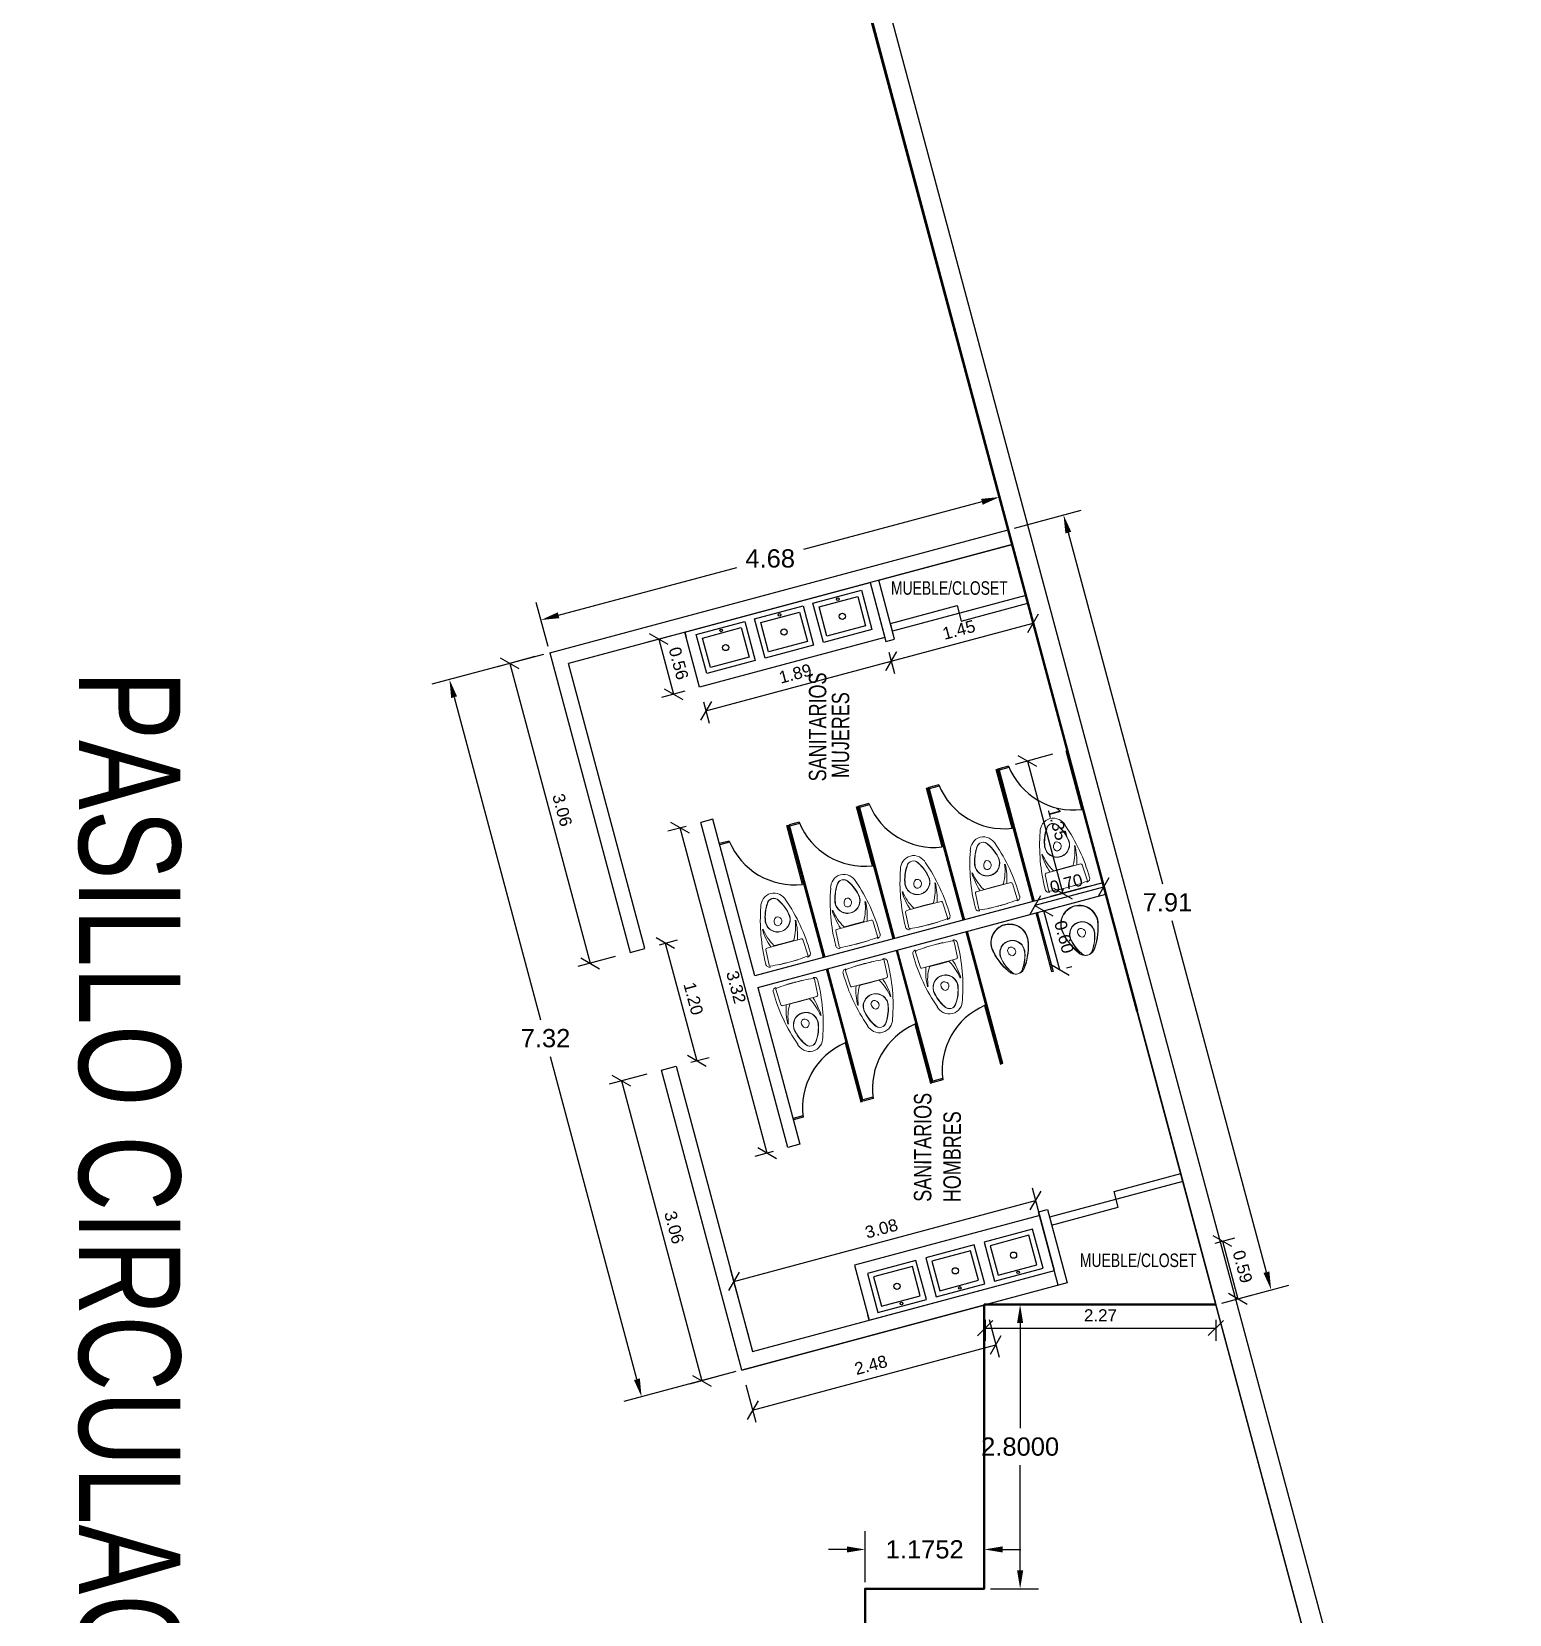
# Model space of a CAD drawing. Header units: millimetres. Extents: x 1263 to 3002, y 1308 to 2683.
# Drawn here: x 1422.57 to 1437.14, y 1361.84 to 1377.44 of the extents above; entities that cross this region are included whole.
import ezdxf

# ---------------------------------------------------------------- set-up
doc = ezdxf.new("R2010")
doc.units = ezdxf.units.MM
doc.header["$PDMODE"] = 34
doc.layers.add('1- muro de carga', color=5, linetype='Continuous')
doc.layers.add('LINEA LIMITE DE ZONIFICACION', color=2, linetype='Continuous')
for name, color, linetype, lineweight in [('COTAS', 202, 'Continuous', 0), ('MOVILIARIO SANITARIO', 142, 'Continuous', 0), ('muros', 5, 'Continuous', 50)]:
    doc.layers.add(name, color=color, linetype=linetype, lineweight=lineweight)
doc.styles.add('ARRAY BASE$0$STYLE1', font='swissc.ttf', dxfattribs={"width": 0.9})
doc.styles.get("Standard").update_dxf_attribs({"font": 'arial.ttf'})
doc.styles.add('TEXTO GENERAL', font='swissc.ttf', dxfattribs={"width": 0.9, "height": 1})
doc.dimstyles.new('metros anotativo', dxfattribs={"dimtxt": 0.12, "dimasz": 0.15, "dimexe": 0.125, "dimexo": 0.15, "dimgap": 0.0652, "dimtad": 1, "dimzin": 1, "dimdsep": 46, "dimtxsty": 'Standard', "dimblk": 'OBLIQUE', "dimcen": 0, "dimadec": 0, "dimazin": 0, "dimtfac": 1, "dimtix": 1, "dimtmove": 0, "dimatfit": 3, "dimfxl": 0.3, "dimarcsym": 0})
doc.dimstyles.get("Standard").update_dxf_attribs({"dimtxt": 0.18, "dimasz": 0.18, "dimexe": 0.18, "dimexo": 0.0625, "dimgap": 0.09, "dimtad": 0, "dimtih": 1, "dimtoh": 1, "dimdec": 4, "dimzin": 0, "dimdsep": 46, "dimtxsty": 'Standard', "dimcen": 0.09, "dimadec": 0, "dimazin": 0, "dimtfac": 1, "dimtdec": 4, "dimtofl": 0, "dimtmove": 0, "dimatfit": 3, "dimfxl": 1, "dimtolj": 1, "dimtzin": 0, "dimarcsym": 0})

# ---------------------------------------------------------------- blocks, each defined once
blk = doc.blocks.new('malla1x1')
at = {"color": 1, "linetype": 'Continuous', "ltscale": 0.01}
blk.add_lwpolyline([(80.173, 79.605), (0, 79.605), (0, 0), (101.556, 0)], close=True, dxfattribs=at)
blk = doc.blocks.new('planta conjunto')
at = {"layer": '1- muro de carga', "lineweight": 25}
blk.add_lwpolyline([(0, 0), (0, 80), (141.082, 80), (162.567, 0)], close=True, dxfattribs=at)
blk.add_lwpolyline([(6.09, 0.197), (0.197, 0.197), (0.197, 79.803), (140.923, 79.803), (162.306, 0.197), (7.291, 0.197)], dxfattribs=at)
blk.add_blockref('malla1x1', (60.75, 0.197))
blk = doc.blocks.new('*D144')
at = {"color": 0, "lineweight": -2, "transparency": 16777216}
for p, q in [((1432.023, 1364.891), (1432.494, 1364.891)), ((1432.314, 1364.711), (1432.314, 1363.673)), ((1432.314, 1362.271), (1432.314, 1363.309)), ((1432.023, 1362.091), (1432.494, 1362.091))]:
    blk.add_line(p, q, dxfattribs=at)
at = {"color": 0, "transparency": 16777216}
for points in [[(1432.284, 1364.711), (1432.344, 1364.711), (1432.314, 1364.891)], [(1432.284, 1362.271), (1432.344, 1362.271), (1432.314, 1362.091)]]:
    blk.add_solid(points, dxfattribs=at)
at = {"layer": 'Defpoints', "color": 0, "transparency": 16777216}
for p in [(1431.961, 1364.891), (1431.961, 1362.091), (1432.314, 1362.091)]:
    blk.add_point(p, dxfattribs=at)
at = {"color": 0, "transparency": 16777216, "insert": (1432.314, 1363.491), "char_height": 0.18, "attachment_point": 5}
blk.add_mtext('\\A1;2.8000', dxfattribs=at)
blk = doc.blocks.new('*D145')
at = {"color": 0, "lineweight": -2, "transparency": 16777216}
for p, q in [((1430.786, 1362.154), (1430.786, 1362.658)), ((1431.961, 1362.154), (1431.961, 1362.658)), ((1430.606, 1362.478), (1430.426, 1362.478)), ((1432.141, 1362.478), (1432.321, 1362.478))]:
    blk.add_line(p, q, dxfattribs=at)
at = {"color": 0, "transparency": 16777216}
for points in [[(1430.606, 1362.508), (1430.606, 1362.448), (1430.786, 1362.478)], [(1432.141, 1362.508), (1432.141, 1362.448), (1431.961, 1362.478)]]:
    blk.add_solid(points, dxfattribs=at)
at = {"layer": 'Defpoints', "color": 0, "transparency": 16777216}
for p in [(1431.961, 1362.478), (1430.786, 1362.091), (1431.961, 1362.091)]:
    blk.add_point(p, dxfattribs=at)
at = {"color": 0, "transparency": 16777216, "insert": (1431.373, 1362.478), "char_height": 0.18, "attachment_point": 5}
blk.add_mtext('\\A1;1.1752', dxfattribs=at)
blk = doc.blocks.new('TAZA')
at = {"lineweight": 0}
for p, q in [((165.539, 500.05), (165.381, 500.058)), ((165.55, 499.861), (165.55, 500.038)), ((165.36, 499.951), (165.36, 499.761)), ((165.554, 499.958), (165.554, 499.861)), ((165.55, 499.684), (165.55, 499.861)), ((165.554, 499.861), (165.554, 499.765)), ((165.381, 499.664), (165.539, 499.673))]:
    blk.add_line(p, q, dxfattribs=at)
for centre, radius, start, end in [((165.397, 500.051), 0.0368, 84.189, 180.01), ((165.374, 500.043), 0.0161, 64.904, 152.0601), ((167.192, 499.862), 1.833, 174.1661, 180.0176), ((165.384, 498.365), 1.722, 70.5694, 89.4727), ((165.538, 500.038), 0.0115, 0.01, 87.01), ((165.758, 499.382), 0.649, 91.4737, 108.7194), ((165.798, 499.553), 0.475, 96.7856, 120.2935), ((165.561, 499.958), 0.00691, 120.2935, 180.01), ((165.794, 499.861), 0.124, 75.1531, 180.01), ((165.794, 499.861), 0.122, 77.258, 180.01), ((165.768, 499.855), 0.034, 139.2504, 252.7), ((165.779, 499.855), 0.0428, 355.2583, 149.9686), ((165.753, 499.604), 0.384, 54.7538, 82.7148), ((165.751, 499.598), 0.388, 55.8316, 81.7699), ((165.914, 499.842), 0.154, 42.3476, 73.5377), ((165.944, 499.861), 0.0631, 0.01, 66.5264), ((165.944, 499.861), 0.0645, 0.01, 61.6766), ((165.934, 499.861), 0.126, 0.01, 41.9699), ((167.192, 499.861), 1.833, 180.0024, 185.8539), ((165.384, 501.357), 1.722, 270.5473, 289.4506), ((165.758, 500.34), 0.649, 251.3006, 268.5463), ((165.561, 499.765), 0.00691, 180.01, 239.7265), ((165.797, 500.169), 0.475, 239.7265, 263.2344), ((165.794, 499.861), 0.124, 180.01, 284.8669), ((165.794, 499.861), 0.122, 180.01, 282.762), ((165.769, 499.881), 0.0602, 258.9842, 330.7061), ((165.753, 500.118), 0.384, 277.3052, 305.2662), ((165.751, 500.125), 0.388, 278.2501, 304.1884), ((165.914, 499.88), 0.154, 286.4823, 317.6724), ((165.944, 499.861), 0.0631, 293.4936, 0.01), ((165.944, 499.861), 0.0645, 298.3434, 0.01), ((165.934, 499.861), 0.126, 318.0501, 0.01), ((165.397, 499.671), 0.0368, 180.01, 275.831), ((165.38, 499.675), 0.0111, 185.8539, 273.01), ((165.538, 499.684), 0.0115, 273.01, 0.01)]:
    blk.add_arc(centre, radius, start, end, dxfattribs=at)
blk = doc.blocks.new('_Oblique')
at = {"color": 0, "linetype": 'ByBlock', "lineweight": -2}
blk.add_line((-0.5, -0.5), (0.5, 0.5), dxfattribs=at)
blk = doc.blocks.new('*D283')
at = {"layer": 'COTAS', "color": 0, "lineweight": -2, "ltscale": 2, "transparency": 16777216}
for p, q in [((1427.531, 1371.279), (1427.162, 1371.18)), ((1427.282, 1371.212), (1428.074, 1368.256)), ((1428.323, 1368.323), (1427.954, 1368.224))]:
    blk.add_line(p, q, dxfattribs=at)
at = {"layer": 'Defpoints', "color": 0, "ltscale": 2, "transparency": 16777216}
for p in [(1427.676, 1371.318), (1428.074, 1368.256), (1428.468, 1368.362)]:
    blk.add_point(p, dxfattribs=at)
at = {"layer": 'COTAS', "color": 0, "lineweight": -2, "ltscale": 2, "transparency": 16777216, "xscale": 0.15, "yscale": 0.15, "zscale": 0.15}
for p, rotation in [((1427.282, 1371.212), 105.0000000000008), ((1428.074, 1368.256), 285.0000000000008)]:
    blk.add_blockref('_Oblique', p, dxfattribs=dict(at, rotation=rotation))
at = {"layer": 'COTAS', "color": 0, "ltscale": 2, "transparency": 16777216, "insert": (1427.8, 1369.767), "char_height": 0.12, "attachment_point": 5, "rotation": 285}
blk.add_mtext('3.06', dxfattribs=at)
blk = doc.blocks.new('*D284')
at = {"layer": 'COTAS', "color": 0, "lineweight": -2, "ltscale": 2, "transparency": 16777216}
for p, q in [((1428.758, 1368.439), (1428.937, 1368.487)), ((1428.816, 1368.455), (1429.127, 1367.296)), ((1429.069, 1367.28), (1429.247, 1367.328))]:
    blk.add_line(p, q, dxfattribs=at)
at = {"layer": 'Defpoints', "color": 0, "ltscale": 2, "transparency": 16777216}
for p in [(1428.613, 1368.401), (1429.127, 1367.296), (1428.924, 1367.241)]:
    blk.add_point(p, dxfattribs=at)
at = {"layer": 'COTAS', "color": 0, "lineweight": -2, "ltscale": 2, "transparency": 16777216, "xscale": 0.15, "yscale": 0.15, "zscale": 0.15}
for p, rotation in [((1428.816, 1368.455), 105.0000000000008), ((1429.127, 1367.296), 285.0000000000008)]:
    blk.add_blockref('_Oblique', p, dxfattribs=dict(at, rotation=rotation))
at = {"layer": 'COTAS', "color": 0, "ltscale": 2, "transparency": 16777216, "insert": (1429.093, 1367.908), "char_height": 0.12, "attachment_point": 5, "rotation": 285}
blk.add_mtext('1.20', dxfattribs=at)
blk = doc.blocks.new('*D285')
at = {"layer": 'COTAS', "color": 0, "lineweight": -2, "ltscale": 2, "transparency": 16777216}
for p, q in [((1428.634, 1367.164), (1428.264, 1367.065)), ((1428.385, 1367.097), (1429.177, 1364.141)), ((1429.426, 1364.208), (1429.056, 1364.109))]:
    blk.add_line(p, q, dxfattribs=at)
at = {"layer": 'Defpoints', "color": 0, "ltscale": 2, "transparency": 16777216}
for p in [(1428.779, 1367.203), (1429.571, 1364.247), (1429.177, 1364.141)]:
    blk.add_point(p, dxfattribs=at)
at = {"layer": 'COTAS', "color": 0, "lineweight": -2, "ltscale": 2, "transparency": 16777216, "xscale": 0.15, "yscale": 0.15, "zscale": 0.15}
for p, rotation in [((1428.385, 1367.097), 105.0000000000008), ((1429.177, 1364.141), 285.0000000000008)]:
    blk.add_blockref('_Oblique', p, dxfattribs=dict(at, rotation=rotation))
at = {"layer": 'COTAS', "color": 0, "ltscale": 2, "transparency": 16777216, "insert": (1428.903, 1365.652), "char_height": 0.12, "attachment_point": 5, "rotation": 285}
blk.add_mtext('3.06', dxfattribs=at)
blk = doc.blocks.new('*D286')
at = {"layer": 'COTAS', "color": 0, "lineweight": -2, "ltscale": 2, "transparency": 16777216}
for p, q in [((1432.008, 1364.745), (1432.107, 1364.374)), ((1429.677, 1363.852), (1432.075, 1364.495)), ((1429.61, 1364.102), (1429.709, 1363.732))]:
    blk.add_line(p, q, dxfattribs=at)
at = {"layer": 'Defpoints', "color": 0, "ltscale": 2, "transparency": 16777216}
for p in [(1431.969, 1364.89), (1432.075, 1364.495), (1429.571, 1364.247)]:
    blk.add_point(p, dxfattribs=at)
at = {"layer": 'COTAS', "color": 0, "lineweight": -2, "ltscale": 2, "transparency": 16777216, "xscale": 0.15, "yscale": 0.15, "zscale": 0.15}
for p, rotation in [((1432.075, 1364.495), 15.00000000000072), ((1429.677, 1363.852), 195.0000000000007)]:
    blk.add_blockref('_Oblique', p, dxfattribs=dict(at, rotation=rotation))
at = {"layer": 'COTAS', "color": 0, "ltscale": 2, "transparency": 16777216, "insert": (1430.843, 1364.296), "char_height": 0.12, "attachment_point": 5, "rotation": 15}
blk.add_mtext('2.48', dxfattribs=at)
blk = doc.blocks.new('*D287')
at = {"layer": 'COTAS', "color": 0, "lineweight": -2, "ltscale": 2, "transparency": 16777216}
for p, q in [((1429.492, 1365.121), (1432.467, 1365.918)), ((1432.613, 1365.373), (1432.435, 1366.038)), ((1429.638, 1364.576), (1429.46, 1365.241))]:
    blk.add_line(p, q, dxfattribs=at)
at = {"layer": 'Defpoints', "color": 0, "ltscale": 2, "transparency": 16777216}
for p in [(1432.467, 1365.918), (1432.652, 1365.228), (1429.677, 1364.431)]:
    blk.add_point(p, dxfattribs=at)
at = {"layer": 'COTAS', "color": 0, "lineweight": -2, "ltscale": 2, "transparency": 16777216, "xscale": 0.15, "yscale": 0.15, "zscale": 0.15}
for p, rotation in [((1432.467, 1365.918), 15.00000000000072), ((1429.492, 1365.121), 195.0000000000007)]:
    blk.add_blockref('_Oblique', p, dxfattribs=dict(at, rotation=rotation))
at = {"layer": 'COTAS', "color": 0, "ltscale": 2, "transparency": 16777216, "insert": (1430.947, 1365.641), "char_height": 0.12, "attachment_point": 5, "rotation": 15}
blk.add_mtext('3.08', dxfattribs=at)
blk = doc.blocks.new('*D288')
at = {"layer": 'COTAS', "color": 0, "lineweight": -2, "ltscale": 2, "transparency": 16777216}
for p, q in [((1431.969, 1364.74), (1431.969, 1364.534)), ((1431.969, 1364.659), (1434.243, 1364.661)), ((1434.243, 1364.741), (1434.243, 1364.536))]:
    blk.add_line(p, q, dxfattribs=at)
at = {"layer": 'Defpoints', "color": 0, "ltscale": 2, "transparency": 16777216}
for p in [(1431.969, 1364.89), (1434.243, 1364.891), (1434.243, 1364.661)]:
    blk.add_point(p, dxfattribs=at)
at = {"layer": 'COTAS', "color": 0, "lineweight": -2, "ltscale": 2, "transparency": 16777216, "xscale": 0.15, "yscale": 0.15, "zscale": 0.15}
for p, rotation in [((1431.969, 1364.659), 180.0399999999973), ((1434.243, 1364.661), 0.03999999999723679)]:
    blk.add_blockref('_Oblique', p, dxfattribs=dict(at, rotation=rotation))
at = {"layer": 'COTAS', "color": 0, "ltscale": 2, "transparency": 16777216, "insert": (1433.106, 1364.786), "char_height": 0.12, "attachment_point": 5, "rotation": 0.04}
blk.add_mtext('2.27', dxfattribs=at)
blk = doc.blocks.new('*D289')
at = {"color": 0, "lineweight": -2, "transparency": 16777216}
for p, q in [((1432.257, 1372.545), (1432.916, 1372.722)), ((1432.789, 1372.501), (1433.717, 1369.038)), ((1434.742, 1365.211), (1433.814, 1368.674)), ((1434.304, 1364.907), (1434.963, 1365.084))]:
    blk.add_line(p, q, dxfattribs=at)
at = {"color": 0, "transparency": 16777216}
for points in [[(1432.818, 1372.509), (1432.76, 1372.493), (1432.742, 1372.675)], [(1434.771, 1365.219), (1434.713, 1365.204), (1434.789, 1365.037)]]:
    blk.add_solid(points, dxfattribs=at)
at = {"layer": 'Defpoints', "color": 0, "transparency": 16777216}
for p in [(1432.197, 1372.529), (1434.789, 1365.037), (1434.243, 1364.891)]:
    blk.add_point(p, dxfattribs=at)
at = {"color": 0, "transparency": 16777216, "insert": (1433.766, 1368.856), "char_height": 0.18, "attachment_point": 5}
blk.add_mtext('\\A1;7.91', dxfattribs=at)
blk = doc.blocks.new('*D290')
at = {"color": 0, "lineweight": -2, "transparency": 16777216}
for p, q in [((1432.181, 1372.589), (1432.064, 1373.026)), ((1431.936, 1372.805), (1430.178, 1372.334)), ((1427.764, 1371.687), (1429.522, 1372.158)), ((1427.66, 1371.378), (1427.543, 1371.814))]:
    blk.add_line(p, q, dxfattribs=at)
at = {"color": 0, "transparency": 16777216}
for points in [[(1431.929, 1372.834), (1431.944, 1372.776), (1432.11, 1372.852)], [(1427.756, 1371.716), (1427.771, 1371.658), (1427.59, 1371.64)]]:
    blk.add_solid(points, dxfattribs=at)
at = {"layer": 'Defpoints', "color": 0, "transparency": 16777216}
for p in [(1432.11, 1372.852), (1432.197, 1372.529), (1427.676, 1371.318)]:
    blk.add_point(p, dxfattribs=at)
at = {"color": 0, "transparency": 16777216, "insert": (1429.85, 1372.246), "char_height": 0.18, "attachment_point": 5}
blk.add_mtext('\\A1;4.68', dxfattribs=at)
blk = doc.blocks.new('*D291')
at = {"layer": 'COTAS', "color": 0, "lineweight": -2, "ltscale": 2, "transparency": 16777216}
for p, q in [((1429.021, 1369.606), (1428.842, 1369.558)), ((1429.821, 1366.386), (1428.962, 1369.591)), ((1429.88, 1366.401), (1429.7, 1366.353))]:
    blk.add_line(p, q, dxfattribs=at)
at = {"layer": 'Defpoints', "color": 0, "ltscale": 2, "transparency": 16777216}
for p in [(1429.166, 1369.645), (1428.962, 1369.591), (1430.025, 1366.44)]:
    blk.add_point(p, dxfattribs=at)
at = {"layer": 'COTAS', "color": 0, "lineweight": -2, "ltscale": 2, "transparency": 16777216, "xscale": 0.15, "yscale": 0.15, "zscale": 0.15}
for p, rotation in [((1428.962, 1369.591), 105.0000000000003), ((1429.821, 1366.386), 285.0000000000003)]:
    blk.add_blockref('_Oblique', p, dxfattribs=dict(at, rotation=rotation))
at = {"layer": 'COTAS', "color": 0, "ltscale": 2, "transparency": 16777216, "insert": (1429.514, 1368.021), "char_height": 0.12, "attachment_point": 5, "rotation": 285}
blk.add_mtext('3.32', dxfattribs=at)
blk = doc.blocks.new('*D292')
at = {"layer": 'COTAS', "color": 0, "lineweight": -2, "ltscale": 2, "transparency": 16777216}
for p, q in [((1432.634, 1370.316), (1432.265, 1370.217)), ((1432.386, 1370.249), (1432.735, 1368.945)), ((1432.984, 1369.012), (1432.614, 1368.913))]:
    blk.add_line(p, q, dxfattribs=at)
at = {"layer": 'Defpoints', "color": 0, "ltscale": 2, "transparency": 16777216}
for p in [(1432.779, 1370.355), (1433.129, 1369.051), (1432.735, 1368.945)]:
    blk.add_point(p, dxfattribs=at)
at = {"layer": 'COTAS', "color": 0, "lineweight": -2, "ltscale": 2, "transparency": 16777216, "xscale": 0.15, "yscale": 0.15, "zscale": 0.15}
for p, rotation in [((1432.386, 1370.249), 104.9999999999959), ((1432.735, 1368.945), 284.9999999999959)]:
    blk.add_blockref('_Oblique', p, dxfattribs=dict(at, rotation=rotation))
at = {"layer": 'COTAS', "color": 0, "ltscale": 2, "transparency": 16777216, "insert": (1432.683, 1369.63), "char_height": 0.12, "attachment_point": 5, "rotation": 285}
blk.add_mtext('1.35', dxfattribs=at)
blk = doc.blocks.new('*D293')
at = {"layer": 'COTAS', "color": 0, "lineweight": -2, "ltscale": 2, "transparency": 16777216}
for p, q in [((1432.463, 1368.829), (1433.14, 1369.01)), ((1433.168, 1368.906), (1433.172, 1368.889)), ((1432.491, 1368.724), (1432.496, 1368.708))]:
    blk.add_line(p, q, dxfattribs=at)
at = {"layer": 'Defpoints', "color": 0, "ltscale": 2, "transparency": 16777216}
for p in [(1433.129, 1369.051), (1432.453, 1368.869), (1433.14, 1369.01)]:
    blk.add_point(p, dxfattribs=at)
at = {"layer": 'COTAS', "color": 0, "lineweight": -2, "ltscale": 2, "transparency": 16777216, "xscale": 0.15, "yscale": 0.15, "zscale": 0.15}
for p, rotation in [((1433.14, 1369.01), 15.00000000000024), ((1432.463, 1368.829), 195.0000000000003)]:
    blk.add_blockref('_Oblique', p, dxfattribs=dict(at, rotation=rotation))
at = {"layer": 'COTAS', "color": 0, "ltscale": 2, "transparency": 16777216, "insert": (1432.769, 1369.042), "char_height": 0.12, "attachment_point": 5, "rotation": 15}
blk.add_mtext('0.70', dxfattribs=at)
blk = doc.blocks.new('*D294')
at = {"layer": 'COTAS', "color": 0, "lineweight": -2, "ltscale": 2, "transparency": 16777216}
for p, q in [((1429.217, 1370.744), (1431.043, 1371.233)), ((1431.019, 1371.323), (1431.075, 1371.112)), ((1429.193, 1370.834), (1429.249, 1370.623))]:
    blk.add_line(p, q, dxfattribs=at)
at = {"layer": 'Defpoints', "color": 0, "ltscale": 2, "transparency": 16777216}
for p in [(1430.98, 1371.468), (1431.043, 1371.233), (1429.154, 1370.979)]:
    blk.add_point(p, dxfattribs=at)
at = {"layer": 'COTAS', "color": 0, "lineweight": -2, "ltscale": 2, "transparency": 16777216, "xscale": 0.15, "yscale": 0.15, "zscale": 0.15}
for p, rotation in [((1431.043, 1371.233), 15.00000000000072), ((1429.217, 1370.744), 195.0000000000007)]:
    blk.add_blockref('_Oblique', p, dxfattribs=dict(at, rotation=rotation))
at = {"layer": 'COTAS', "color": 0, "ltscale": 2, "transparency": 16777216, "insert": (1430.097, 1371.111), "char_height": 0.12, "attachment_point": 5, "rotation": 15}
blk.add_mtext('1.89', dxfattribs=at)
blk = doc.blocks.new('*D295')
at = {"layer": 'COTAS', "color": 0, "lineweight": -2, "ltscale": 2, "transparency": 16777216}
for p, q in [((1428.864, 1371.481), (1428.632, 1371.418)), ((1428.752, 1371.451), (1428.897, 1370.91)), ((1429.009, 1370.94), (1428.777, 1370.877))]:
    blk.add_line(p, q, dxfattribs=at)
at = {"layer": 'Defpoints', "color": 0, "ltscale": 2, "transparency": 16777216}
for p in [(1429.009, 1371.519), (1428.897, 1370.91), (1429.154, 1370.979)]:
    blk.add_point(p, dxfattribs=at)
at = {"layer": 'COTAS', "color": 0, "lineweight": -2, "ltscale": 2, "transparency": 16777216, "xscale": 0.15, "yscale": 0.15, "zscale": 0.15}
for p, rotation in [((1428.752, 1371.451), 105.0000000000008), ((1428.897, 1370.91), 285.0000000000008)]:
    blk.add_blockref('_Oblique', p, dxfattribs=dict(at, rotation=rotation))
at = {"layer": 'COTAS', "color": 0, "ltscale": 2, "transparency": 16777216, "insert": (1428.947, 1371.213), "char_height": 0.12, "attachment_point": 5, "rotation": 285}
blk.add_mtext('0.56', dxfattribs=at)
blk = doc.blocks.new('*D296')
at = {"layer": 'COTAS', "color": 0, "lineweight": -2, "ltscale": 2, "transparency": 16777216}
for p, q in [((1431.043, 1371.233), (1432.443, 1371.608)), ((1432.43, 1371.659), (1432.476, 1371.488)), ((1431.029, 1371.284), (1431.075, 1371.112))]:
    blk.add_line(p, q, dxfattribs=at)
at = {"layer": 'Defpoints', "color": 0, "ltscale": 2, "transparency": 16777216}
for p in [(1432.391, 1371.804), (1432.443, 1371.608), (1430.99, 1371.429)]:
    blk.add_point(p, dxfattribs=at)
at = {"layer": 'COTAS', "color": 0, "lineweight": -2, "ltscale": 2, "transparency": 16777216, "xscale": 0.15, "yscale": 0.15, "zscale": 0.15}
for p, rotation in [((1432.443, 1371.608), 15.00000000000072), ((1431.043, 1371.233), 195.0000000000007)]:
    blk.add_blockref('_Oblique', p, dxfattribs=dict(at, rotation=rotation))
at = {"layer": 'COTAS', "color": 0, "ltscale": 2, "transparency": 16777216, "insert": (1431.71, 1371.543), "char_height": 0.12, "attachment_point": 5, "rotation": 15}
blk.add_mtext('1.45', dxfattribs=at)
blk = doc.blocks.new('*D297')
at = {"layer": 'COTAS', "color": 0, "lineweight": -2, "ltscale": 2, "transparency": 16777216}
for p, q in [((1432.704, 1368.193), (1432.549, 1368.773)), ((1432.616, 1368.791), (1432.669, 1368.805)), ((1432.771, 1368.211), (1432.825, 1368.226))]:
    blk.add_line(p, q, dxfattribs=at)
at = {"layer": 'Defpoints', "color": 0, "ltscale": 2, "transparency": 16777216}
for p in [(1432.471, 1368.752), (1432.549, 1368.773), (1432.626, 1368.173)]:
    blk.add_point(p, dxfattribs=at)
at = {"layer": 'COTAS', "color": 0, "lineweight": -2, "ltscale": 2, "transparency": 16777216, "xscale": 0.15, "yscale": 0.15, "zscale": 0.15}
for p, rotation in [((1432.549, 1368.773), 105.0000000000008), ((1432.704, 1368.193), 285.0000000000008)]:
    blk.add_blockref('_Oblique', p, dxfattribs=dict(at, rotation=rotation))
at = {"layer": 'COTAS', "color": 0, "ltscale": 2, "transparency": 16777216, "insert": (1432.748, 1368.516), "char_height": 0.12, "attachment_point": 5, "rotation": 285}
blk.add_mtext('0.60', dxfattribs=at)
blk = doc.blocks.new('*D298')
at = {"color": 0, "lineweight": -2, "transparency": 16777216}
for p, q in [((1427.616, 1371.301), (1426.514, 1371.006)), ((1426.734, 1370.879), (1427.586, 1367.699)), ((1428.536, 1364.156), (1427.684, 1367.335)), ((1429.51, 1364.231), (1428.408, 1363.935))]:
    blk.add_line(p, q, dxfattribs=at)
at = {"color": 0, "transparency": 16777216}
for points in [[(1426.763, 1370.887), (1426.705, 1370.871), (1426.688, 1371.053)], [(1428.565, 1364.164), (1428.507, 1364.148), (1428.582, 1363.982)]]:
    blk.add_solid(points, dxfattribs=at)
at = {"layer": 'Defpoints', "color": 0, "transparency": 16777216}
for p in [(1427.676, 1371.318), (1429.571, 1364.247), (1428.582, 1363.982)]:
    blk.add_point(p, dxfattribs=at)
at = {"color": 0, "transparency": 16777216, "insert": (1427.635, 1367.517), "char_height": 0.18, "attachment_point": 5}
blk.add_mtext('\\A1;7.32', dxfattribs=at)
blk = doc.blocks.new('*D299')
at = {"layer": 'COTAS', "color": 0, "lineweight": -2, "ltscale": 2, "transparency": 16777216}
for p, q in [((1434.236, 1365.497), (1434.43, 1365.549)), ((1434.309, 1365.517), (1434.461, 1364.95)), ((1434.388, 1364.93), (1434.582, 1364.982))]:
    blk.add_line(p, q, dxfattribs=at)
at = {"layer": 'Defpoints', "color": 0, "ltscale": 2, "transparency": 16777216}
for p in [(1434.091, 1365.458), (1434.243, 1364.891), (1434.461, 1364.95)]:
    blk.add_point(p, dxfattribs=at)
at = {"layer": 'COTAS', "color": 0, "lineweight": -2, "ltscale": 2, "transparency": 16777216, "xscale": 0.15, "yscale": 0.15, "zscale": 0.15}
for p, rotation in [((1434.309, 1365.517), 105.0000000000008), ((1434.461, 1364.95), 285.0000000000008)]:
    blk.add_blockref('_Oblique', p, dxfattribs=dict(at, rotation=rotation))
at = {"layer": 'COTAS', "color": 0, "ltscale": 2, "transparency": 16777216, "insert": (1434.507, 1365.266), "char_height": 0.12, "attachment_point": 5, "rotation": 285}
blk.add_mtext('0.59', dxfattribs=at)

msp = doc.modelspace()

# ---------------------------------------------------------------- linework, layer by layer
for p, q in [((1430.92175, 1372.0319), (1432.23557, 1372.38393)), ((1429.00922, 1371.51944), (1429.02216, 1371.47114)), ((1433.12875, 1369.05052), (1432.77935, 1370.35452)), ((1432.1032, 1370.17335), (1432.09093, 1370.17006)), ((1432.09093, 1370.17006), (1432.44034, 1368.86606)), ((1432.44034, 1368.86606), (1432.09093, 1370.17006)), ((1432.19979, 1370.19923), (1432.1032, 1370.17335)), ((1432.1032, 1370.17335), (1432.4526, 1368.86935)), ((1432.20308, 1370.18697), (1432.10648, 1370.16108)), ((1432.19979, 1370.19923), (1432.20308, 1370.18697)), ((1431.41478, 1369.98889), (1431.40251, 1369.9856)), ((1431.40251, 1369.9856), (1431.75192, 1368.6816)), ((1431.75192, 1368.6816), (1431.40251, 1369.9856)), ((1431.51137, 1370.01477), (1431.41478, 1369.98889)), ((1431.41478, 1369.98889), (1431.76419, 1368.68489)), ((1431.51466, 1370.00251), (1431.41807, 1369.97662)), ((1431.51137, 1370.01477), (1431.51466, 1370.00251)), ((1430.72637, 1369.80443), (1430.7141, 1369.80114)), ((1430.7141, 1369.80114), (1431.06351, 1368.49714)), ((1431.06351, 1368.49714), (1430.7141, 1369.80114)), ((1430.82296, 1369.83031), (1430.72637, 1369.80443)), ((1430.72637, 1369.80443), (1431.07577, 1368.50043)), ((1430.82625, 1369.81805), (1430.72965, 1369.79216)), ((1430.82296, 1369.83031), (1430.82625, 1369.81805)), ((1430.13454, 1369.64585), (1430.03795, 1369.61997)), ((1430.13454, 1369.64585), (1430.13783, 1369.63358)), ((1430.02568, 1369.61668), (1430.37509, 1368.31268)), ((1430.37509, 1368.31268), (1430.02568, 1369.61668)), ((1430.03795, 1369.61997), (1430.38736, 1368.31597)), ((1430.13783, 1369.63358), (1430.04124, 1369.6077)), ((1429.44613, 1369.46139), (1429.34954, 1369.43551)), ((1429.44942, 1369.44912), (1429.35282, 1369.42324)), ((1429.44613, 1369.46139), (1429.44942, 1369.44912)), ((1432.13187, 1367.26362), (1431.78246, 1368.56762)), ((1432.14413, 1367.26691), (1431.79473, 1368.57091)), ((1431.44345, 1367.07916), (1431.09405, 1368.38316)), ((1431.45572, 1367.08245), (1431.10631, 1368.38645)), ((1430.75504, 1366.8947), (1430.40563, 1368.1987)), ((1430.75504, 1366.8947), (1430.40563, 1368.1987)), ((1430.40563, 1368.1987), (1430.75504, 1366.8947)), ((1430.7673, 1366.89799), (1430.4179, 1368.20199)), ((1430.7673, 1366.89799), (1430.4179, 1368.20199)), ((1432.14413, 1367.26691), (1432.13187, 1367.26362)), ((1431.45572, 1367.08245), (1431.44345, 1367.07916)), ((1431.54902, 1367.1206), (1431.45243, 1367.09472)), ((1431.55231, 1367.10833), (1431.45572, 1367.08245)), ((1431.55231, 1367.10833), (1431.54902, 1367.1206)), ((1430.86061, 1366.93614), (1430.76402, 1366.91026)), ((1430.8639, 1366.92387), (1430.7673, 1366.89799)), ((1430.8639, 1366.92387), (1430.86061, 1366.93614)), ((1430.17219, 1366.75168), (1430.0756, 1366.7258)), ((1430.17548, 1366.73941), (1430.07889, 1366.71353)), ((1430.17548, 1366.73941), (1430.17219, 1366.75168)), ((1434.0913, 1365.45825), (1434.24324, 1364.8912)), ((1429.57077, 1364.24697), (1431.96914, 1364.88962)), ((1431.96914, 1364.88962), (1434.24324, 1364.8912)), ((1430.82613, 1364.73864), (1430.81319, 1364.78693))]:
    msp.add_line(p, q)
for points in [[(1427.67621, 1371.31755), (1432.19674, 1372.52882), (1434.0913, 1365.45825)], [(1432.23557, 1372.38393), (1427.85992, 1371.21148)], [(1430.83482, 1372.00861), (1430.97976, 1371.46769), (1429.15416, 1370.97852), (1429.00922, 1371.51944), (1430.83482, 1372.00861)], [(1430.83482, 1372.00861), (1430.99011, 1371.42905), (1431.07704, 1371.45234), (1430.92175, 1372.0319)], [(1430.27062, 1371.80566), (1430.74875, 1371.93378), (1430.85228, 1371.54741), (1430.37415, 1371.41929), (1430.27062, 1371.80566)], [(1432.37015, 1371.88165), (1431.05634, 1371.52962), (1431.03563, 1371.60689), (1431.69254, 1371.78291), (1431.73395, 1371.62836), (1432.39086, 1371.80438)], [(1429.69589, 1371.65167), (1430.17403, 1371.77978), (1430.27755, 1371.39341), (1429.79942, 1371.2653), (1429.69589, 1371.65167)], [(1429.12117, 1371.49767), (1429.5993, 1371.62579), (1429.70283, 1371.23941), (1429.22469, 1371.1113), (1429.12117, 1371.49767)], [(1427.67621, 1371.31755), (1428.4682, 1368.36182), (1428.61309, 1368.40061), (1427.85992, 1371.21148)], [(1429.69894, 1368.13151), (1429.28483, 1369.67699), (1429.16584, 1369.64511)], [(1429.72948, 1368.01753), (1430.14359, 1366.47205), (1430.0246, 1366.44017), (1429.16584, 1369.64511)], [(1429.72948, 1368.01753), (1433.15929, 1368.93655), (1433.12875, 1369.05052), (1429.69894, 1368.13151)], [(1432.48314, 1368.75537), (1432.63844, 1368.17582), (1432.62617, 1368.17253), (1432.47088, 1368.75209), (1432.48314, 1368.75537)], [(1429.57077, 1364.24697), (1428.77878, 1367.20271), (1428.92368, 1367.2415), (1429.67683, 1364.43069)], [(1433.91789, 1366.10542), (1432.60407, 1365.75338), (1432.62478, 1365.67611), (1433.28169, 1365.85212), (1433.24028, 1366.00667), (1433.89718, 1366.18269)], [(1432.65173, 1365.22781), (1432.50679, 1365.76872), (1430.68119, 1365.27956), (1430.82613, 1364.73864), (1432.65173, 1365.22781)], [(1432.69055, 1365.08292), (1432.49644, 1365.80736), (1432.58337, 1365.83066), (1432.77748, 1365.10621)], [(1432.06165, 1365.12146), (1432.53978, 1365.24957), (1432.43625, 1365.63594), (1431.95812, 1365.50783), (1432.06165, 1365.12146)], [(1431.48692, 1364.96746), (1431.96505, 1365.09558), (1431.86153, 1365.48195), (1431.38339, 1365.35383), (1431.48692, 1364.96746)], [(1430.91219, 1364.81346), (1431.39033, 1364.94158), (1431.2868, 1365.32795), (1430.80867, 1365.19983), (1430.91219, 1364.81346)], [(1429.67683, 1364.43069), (1432.65173, 1365.22781)], [(1432.77748, 1365.10621), (1429.57077, 1364.24697), (1429.53194, 1364.39186)]]:
    msp.add_lwpolyline(points)
for points in [[(1430.33186, 1371.77031), (1430.7134, 1371.87254), (1430.79104, 1371.58276), (1430.4095, 1371.48053)], [(1429.75713, 1371.61631), (1430.13867, 1371.71855), (1430.21632, 1371.42877), (1429.83478, 1371.32653)], [(1429.1824, 1371.46231), (1429.56394, 1371.56455), (1429.64159, 1371.27477), (1429.26005, 1371.17254)], [(1432.77935, 1370.35452), (1432.93464, 1369.77497), (1432.92237, 1369.77168), (1432.76708, 1370.35124)], [(1432.09093, 1370.17006), (1432.24622, 1369.59051), (1432.23395, 1369.58722), (1432.07866, 1370.16678)], [(1431.40251, 1369.9856), (1431.55781, 1369.40605), (1431.54554, 1369.40276), (1431.39025, 1369.98232)], [(1430.7141, 1369.80114), (1430.86939, 1369.22159), (1430.85712, 1369.2183), (1430.70183, 1369.79786)], [(1430.02568, 1369.61668), (1430.18098, 1369.03713), (1430.16871, 1369.03384), (1430.01342, 1369.6134)], [(1432.13187, 1367.26362), (1431.97658, 1367.84318), (1431.96431, 1367.83989), (1432.1196, 1367.26034)], [(1431.44345, 1367.07916), (1431.28816, 1367.65872), (1431.27589, 1367.65543), (1431.43118, 1367.07588)], [(1430.75504, 1366.8947), (1430.59974, 1367.47426), (1430.58748, 1367.47097), (1430.74277, 1366.89142)], [(1432.097, 1365.1827), (1432.47854, 1365.28493), (1432.4009, 1365.57471), (1432.01936, 1365.47247)], [(1431.52228, 1365.0287), (1431.90382, 1365.13093), (1431.82617, 1365.42071), (1431.44463, 1365.31848)], [(1430.94755, 1364.8747), (1431.32909, 1364.97693), (1431.25144, 1365.26671), (1430.8699, 1365.16448)]]:
    msp.add_lwpolyline(points, close=True)
for centre, radius in [((1430.51616, 1371.84557), 0.013), ((1429.94143, 1371.69158), 0.013), ((1430.56145, 1371.67654), 0.03071), ((1429.3667, 1371.53758), 0.013), ((1429.98672, 1371.52254), 0.03071), ((1429.412, 1371.36854), 0.03071), ((1432.24895, 1365.3787), 0.03071), ((1431.67422, 1365.2247), 0.03071), ((1432.29424, 1365.20966), 0.013), ((1431.0995, 1365.07071), 0.03071), ((1431.71952, 1365.05567), 0.013), ((1431.14479, 1364.90167), 0.013)]:
    msp.add_circle(centre, radius)
for centre, start, end in [((1432.84221, 1370.46058), 202.137336, 276.636978), ((1432.1538, 1370.27612), 202.137336, 276.636978), ((1431.46538, 1370.09166), 202.137336, 276.636978), ((1430.77696, 1369.9072), 202.137336, 276.636978), ((1430.08855, 1369.72274), 202.137336, 276.636978), ((1432.23934, 1367.20321), 113.363022, 187.862664), ((1431.55092, 1367.01875), 113.363022, 187.862664), ((1430.86251, 1366.83429), 113.363022, 187.862664)]:
    msp.add_arc(centre, 0.69355, start, end)
at = {"layer": '1- muro de carga', "lineweight": 25}
msp.add_lwpolyline([(1274.5697, 1354.89372), (1274.5697, 1434.89372), (1415.65193, 1434.89372), (1437.13692, 1354.89372)], close=True, dxfattribs=at)
msp.add_lwpolyline([(1280.65975, 1355.0912), (1274.76717, 1355.0912), (1274.76717, 1434.69625), (1415.49241, 1434.69625), (1436.87568, 1355.0912), (1281.8604, 1355.0912)], dxfattribs=at)
at = {"layer": 'MOVILIARIO SANITARIO', "lineweight": 0}
for centre, radius, start, end in [((1432.89837, 1368.64324), 0.18503, 105.01, 209.866897), ((1432.89837, 1368.64324), 0.18092, 105.01, 207.761986), ((1432.89837, 1368.64324), 0.18503, 0.153103, 105.01), ((1432.89837, 1368.64324), 0.18092, 2.258014, 105.01), ((1432.20996, 1368.45878), 0.18503, 105.01, 209.866897), ((1432.20996, 1368.45878), 0.18092, 105.01, 207.761986), ((1432.20996, 1368.45878), 0.18503, 0.153103, 105.01), ((1432.20996, 1368.45878), 0.18092, 2.258014, 105.01), ((1433.25186, 1368.80175), 0.57182, 202.305202, 230.266158), ((1433.26041, 1368.8069), 0.57801, 203.250146, 229.188429), ((1432.92546, 1368.5422), 0.12434, 105.01, 209.866897), ((1432.92546, 1368.5422), 0.12158, 105.01, 207.761986), ((1432.91244, 1368.56549), 0.03397, 64.250362, 177.700044), ((1432.93859, 1368.57103), 0.06024, 183.984175, 255.706073), ((1432.92546, 1368.5422), 0.12434, 0.153103, 105.01), ((1432.92546, 1368.5422), 0.12158, 2.258014, 105.01), ((1432.9161, 1368.55476), 0.04278, 280.258287, 74.968564), ((1432.65979, 1368.51571), 0.38842, 340.831571, 6.769854), ((1432.66649, 1368.51558), 0.38426, 339.753842, 7.714798), ((1432.50302, 1368.60382), 0.57801, 340.831571, 6.769854), ((1432.513, 1368.60363), 0.57182, 339.753842, 7.714798), ((1432.56345, 1368.61729), 0.57182, 202.305202, 230.266158), ((1432.572, 1368.62244), 0.57801, 203.250146, 229.188429), ((1432.23705, 1368.35774), 0.12434, 105.01, 209.866897), ((1432.23705, 1368.35774), 0.12158, 105.01, 207.761986), ((1432.22403, 1368.38103), 0.03397, 64.250362, 177.700044), ((1432.23705, 1368.35774), 0.12434, 0.153103, 105.01), ((1432.23705, 1368.35774), 0.12158, 2.258014, 105.01), ((1432.22769, 1368.3703), 0.04278, 280.258287, 74.968564), ((1431.8146, 1368.41936), 0.57801, 340.831571, 6.769854), ((1431.82458, 1368.41917), 0.57182, 339.753842, 7.714798), ((1433.16301, 1368.64872), 0.38426, 202.305202, 230.266158), ((1433.16875, 1368.65218), 0.38842, 203.250146, 229.188429), ((1432.95612, 1368.42786), 0.09389, 285.01, 351.526436), ((1432.96427, 1368.39747), 0.06309, 285.01, 351.526436), ((1432.95612, 1368.42786), 0.09594, 285.01, 346.67657), ((1432.47459, 1368.46426), 0.38426, 202.305202, 230.266158), ((1432.48034, 1368.46772), 0.38842, 203.250146, 229.188429), ((1432.25018, 1368.38657), 0.06024, 183.984175, 255.706073), ((1431.97137, 1368.33125), 0.38842, 340.831571, 6.769854), ((1431.97808, 1368.33112), 0.38426, 339.753842, 7.714798), ((1432.95612, 1368.42786), 0.09389, 218.493564, 285.01), ((1432.95612, 1368.42786), 0.09594, 223.34343, 285.01), ((1432.96427, 1368.39747), 0.06309, 218.493564, 285.01), ((1432.96427, 1368.39747), 0.06447, 223.34343, 285.01), ((1432.96427, 1368.39747), 0.06447, 285.01, 346.67657), ((1432.26771, 1368.2434), 0.09389, 218.493564, 285.01), ((1432.26771, 1368.2434), 0.09594, 223.34343, 285.01), ((1432.27586, 1368.21301), 0.06309, 218.493564, 285.01), ((1432.27586, 1368.21301), 0.06447, 223.34343, 285.01), ((1432.26771, 1368.2434), 0.09389, 285.01, 351.526436), ((1432.27586, 1368.21301), 0.06309, 285.01, 351.526436), ((1432.26771, 1368.2434), 0.09594, 285.01, 346.67657), ((1432.27586, 1368.21301), 0.06447, 285.01, 346.67657)]:
    msp.add_arc(centre, radius, start, end, dxfattribs=at)
at = {"layer": 'muros', "ltscale": 2}
msp.add_line((1428.75795, 1385.36259), (1433.46845, 1367.78274), dxfattribs=at)
msp.add_lwpolyline([(1430.78569, 1355.36765), (1430.78569, 1362.0912), (1431.96088, 1362.0912), (1431.96088, 1364.8912), (1434.24324, 1364.8912)], dxfattribs=at)

# ---------------------------------------------------------------- block references
msp.add_blockref('planta conjunto', (1274.5697, 1354.89372))
at = {"layer": 'MOVILIARIO SANITARIO', "color": 1, "xscale": -1, "rotation": 285}
for p in [(992.75917, 1079.90723), (992.07076, 1079.72277), (991.38234, 1079.53831), (990.69393, 1079.35385), (990.00551, 1079.16938)]:
    msp.add_blockref('TAZA', p, dxfattribs=at)
at = {"layer": 'MOVILIARIO SANITARIO', "color": 1, "rotation": 285}
for p in [(905.83957, 1398.78828), (905.15115, 1398.60382), (904.46274, 1398.41936)]:
    msp.add_blockref('TAZA', p, dxfattribs=at)

# ---------------------------------------------------------------- texts
at = {"lineweight": 0, "style": 'ARRAY BASE$0$STYLE1', "width": 0.9}
for s, height, rotation, p in [('MUEBLE/CLOSET', 0.1330958, 359.95, (1431.04055, 1371.88933)), ('SANITARIOS', 0.171845, 89.95, (1430.40251, 1370.04957)), ('MUJERES', 0.171845, 89.95, (1430.62825, 1370.08191)), ('SANITARIOS', 0.171845, 89.95, (1431.43836, 1365.9053)), ('HOMBRES', 0.171845, 89.95, (1431.72889, 1365.90153)), ('MUEBLE/CLOSET', 0.1330958, 359.95, (1432.90293, 1365.26248))]:
    msp.add_text(s, height=height, rotation=rotation, dxfattribs=at).set_placement(p)
at = {"layer": 'LINEA LIMITE DE ZONIFICACION', "ltscale": 0.01, "style": 'TEXTO GENERAL', "width": 0.9}
msp.add_text('PASILLO CIRCULACION', height=1, rotation=270, dxfattribs=at).set_placement((1423.03547, 1371.14433))

# ---------------------------------------------------------------- dimensions: what is measured, and where the dimension line sits
for p1, p2, distance, picture, middle in [((1427.67621, 1371.31755), (1432.19674, 1372.52882), 0.33432, '*D290', (1429.84995, 1372.24611)), ((1432.19674, 1372.52882), (1434.24324, 1364.8912), 0.56499, '*D289', (1433.76573, 1368.85625))]:
    dim = msp.add_aligned_dim(p1=p1, p2=p2, distance=distance, dimstyle='Standard', override={"dimdec": 2})
    dim.commit()
    dim.dimension.update_dxf_attribs({"geometry": picture, "text_midpoint": middle})
dim = msp.add_linear_dim(base=(1428.58215, 1363.98208), p1=(1427.67621, 1371.31755), p2=(1429.57077, 1364.24697), angle=105, dimstyle='Standard', override={"dimdec": 2})
dim.commit()
dim.dimension.update_dxf_attribs({"geometry": '*D298', "text_midpoint": (1427.63487, 1367.51736)})
dim = msp.add_linear_dim(base=(1432.31389, 1362.0912), p1=(1431.96088, 1364.8912), p2=(1431.96088, 1362.0912), angle=270, dimstyle='Standard')
dim.commit()
dim.dimension.update_dxf_attribs({"geometry": '*D144', "text_midpoint": (1432.31389, 1363.4912), "dimtype": 161})
dim = msp.add_aligned_dim(p1=(1430.78569, 1362.0912), p2=(1431.96088, 1362.0912), distance=0.38638, dimstyle='Standard')
dim.commit()
dim.dimension.update_dxf_attribs({"geometry": '*D145', "text_midpoint": (1431.37329, 1362.47758)})
at = {"layer": 'COTAS', "ltscale": 2}
for base, p1, p2, angle, picture, middle in [((1432.44339, 1371.60833), (1430.99011, 1371.42905), (1432.39086, 1371.80438), 15, '*D296', (1431.71028, 1371.54282)), ((1428.89725, 1370.90968), (1429.00922, 1371.51944), (1429.15416, 1370.97852), 105, '*D295', (1428.94694, 1371.21287)), ((1431.04264, 1371.233), (1429.15416, 1370.97852), (1430.97976, 1371.46769), 15, '*D294', (1430.09711, 1371.11057)), ((1428.07425, 1368.25626), (1427.67621, 1371.31755), (1428.4682, 1368.36182), 285, '*D283', (1427.80045, 1369.76687)), ((1429.12656, 1367.29586), (1428.61309, 1368.40061), (1428.92368, 1367.2415), 105, '*D284', (1429.09342, 1367.90815)), ((1429.17682, 1364.14141), (1428.77878, 1367.20271), (1429.57077, 1364.24697), 105, '*D285', (1428.90302, 1365.65202)), ((1432.46688, 1365.91767), (1429.67683, 1364.43069), (1432.65173, 1365.22781), 15, '*D287', (1430.94669, 1365.64131)), ((1434.46095, 1364.94954), (1434.0913, 1365.45825), (1434.24324, 1364.8912), 105, '*D299', (1434.50714, 1365.26579)), ((1432.07489, 1364.49498), (1429.57077, 1364.24697), (1431.96914, 1364.88962), 15, '*D286', (1430.84297, 1364.29581))]:
    dim = msp.add_linear_dim(base=base, p1=p1, p2=p2, angle=angle, dimstyle='metros anotativo', dxfattribs=at)
    dim.commit()
    dim.dimension.update_dxf_attribs({"geometry": picture, "text_midpoint": middle})
for p1, p2, distance, picture, middle in [((1432.77935, 1370.35452), (1433.12875, 1369.05052), -0.40746, '*D292', (1432.68267, 1369.62981)), ((1430.0246, 1366.44017), (1429.16584, 1369.64511), 0.21058, '*D291', (1429.51402, 1368.02088)), ((1432.4526, 1368.86935), (1433.12875, 1369.05052), -0.04203, '*D293', (1432.76882, 1369.0415)), ((1431.96914, 1364.88962), (1434.24324, 1364.8912), -0.23013, '*D288', (1433.10626, 1364.78572))]:
    dim = msp.add_aligned_dim(p1=p1, p2=p2, distance=distance, dimstyle='metros anotativo', dxfattribs=at)
    dim.commit()
    dim.dimension.update_dxf_attribs({"geometry": picture, "text_midpoint": middle})
dim = msp.add_linear_dim(base=(1432.54863, 1368.77292), p1=(1432.62617, 1368.17253), p2=(1432.47088, 1368.75209), angle=105, dimstyle='metros anotativo', dxfattribs=at)
dim.commit()
dim.dimension.update_dxf_attribs({"geometry": '*D297', "text_midpoint": (1432.62628, 1368.48314), "dimtype": 160})

doc.saveas('drawing.dxf')
